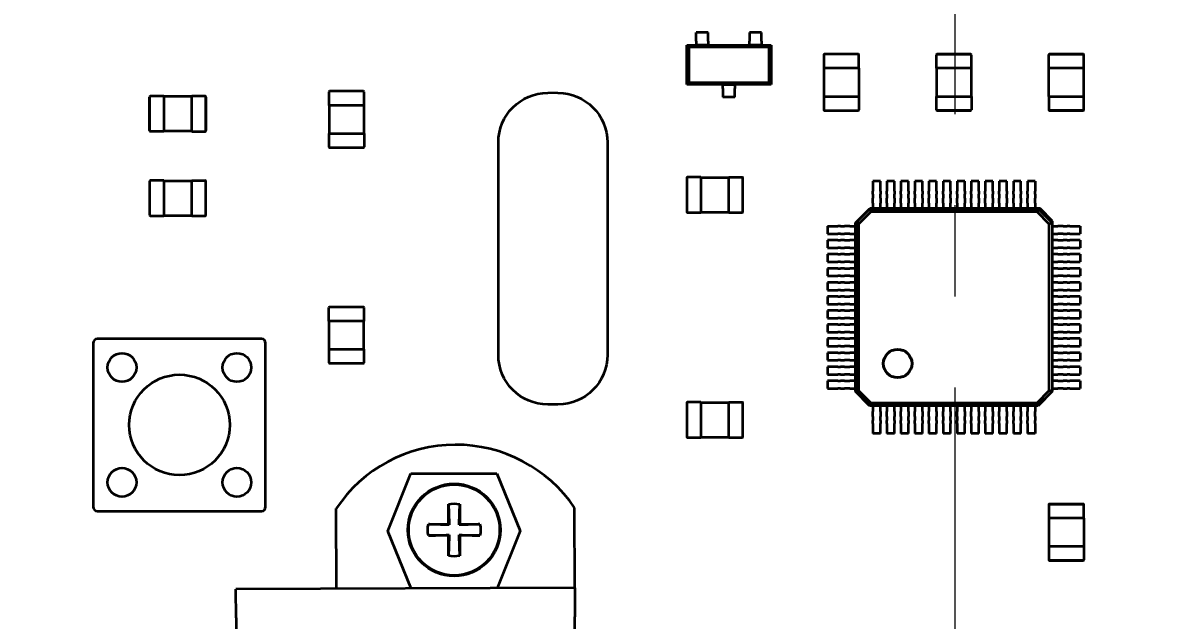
# Model space of a CAD drawing. Header units: millimetres. Extents: x -3633 to 871, y -630 to 261.
# Drawn here: x -885.94 to -846.34, y -451.04 to -430.23 of the extents above; entities that cross this region are included whole.
import ezdxf

# ---------------------------------------------------------------- set-up
doc = ezdxf.new("R2010")
doc.units = ezdxf.units.MM
doc.linetypes.add('CENTER2', pattern=[28.575, 19.05, -3.175, 3.175, -3.175])
for name, color, linetype, lineweight in [('Sheet', 7, 'Continuous', 30), ('Размерные линии', 7, 'Continuous', 15), ('Сплошная толстая основная', 7, 'Continuous', 70), ('Сплошная тонкая', 7, 'Continuous', 20), ('Штриховка', 7, 'Continuous', 9)]:
    doc.layers.add(name, color=color, linetype=linetype, lineweight=lineweight)
doc.styles.add('Main', font='isocpeur.ttf', dxfattribs={"height": 3})
doc.dimstyles.new('ISO-25', dxfattribs={"dimtxt": 3, "dimasz": 4, "dimexe": 1.25, "dimexo": 0.625, "dimtad": 1, "dimtoh": 1, "dimtxsty": 'Main', "dimcen": 2.5, "dimadec": 0, "dimazin": 0, "dimtfac": 1, "dimtmove": 0, "dimatfit": 3, "dimfxl": 1, "dimarcsym": 0})

# ---------------------------------------------------------------- blocks, each defined once
blk = doc.blocks.new('*D117')
at = {"layer": 'Defpoints', "color": 0, "transparency": 16777216}
for p in [(-796.987, -373.953), (-909.987, -457.098), (-796.987, -457.098)]:
    blk.add_point(p, dxfattribs=at)
at = {"layer": 'Размерные линии', "color": 0, "lineweight": -2, "transparency": 16777216}
for p, q in [((-909.987, -456.473), (-909.987, -372.703)), ((-796.987, -456.473), (-796.987, -372.703)), ((-905.987, -373.953), (-800.987, -373.953))]:
    blk.add_line(p, q, dxfattribs=at)
at = {"layer": 'Размерные линии', "color": 0, "transparency": 16777216}
for points in [[(-905.987, -373.286), (-905.987, -374.62), (-909.987, -373.953)], [(-800.987, -373.286), (-800.987, -374.62), (-796.987, -373.953)]]:
    blk.add_solid(points, dxfattribs=at)
at = {"layer": 'Размерные линии', "color": 0, "transparency": 16777216, "insert": (-853.015, -371.828), "char_height": 3, "attachment_point": 5, "style": 'Main'}
blk.add_mtext('%%C116{\\H0.7x;\\S*^ ;}', dxfattribs=at)
blk = doc.blocks.new('*D119')
at = {"layer": 'Defpoints', "color": 0, "transparency": 16777216}
for p in [(-798.487, -381.737), (-908.487, -457.098), (-798.487, -457.098)]:
    blk.add_point(p, dxfattribs=at)
at = {"layer": 'Размерные линии', "color": 0, "lineweight": -2, "transparency": 16777216}
for p, q in [((-908.487, -456.473), (-908.487, -380.487)), ((-798.487, -456.473), (-798.487, -380.487)), ((-904.487, -381.737), (-802.487, -381.737))]:
    blk.add_line(p, q, dxfattribs=at)
at = {"layer": 'Размерные линии', "color": 0, "transparency": 16777216}
for points in [[(-904.487, -381.07), (-904.487, -382.404), (-908.487, -381.737)], [(-802.487, -381.07), (-802.487, -382.404), (-798.487, -381.737)]]:
    blk.add_solid(points, dxfattribs=at)
at = {"layer": 'Размерные линии', "color": 0, "transparency": 16777216, "insert": (-852.743, -379.612), "char_height": 3, "attachment_point": 5, "style": 'Main'}
blk.add_mtext('%%C112{\\A1;\\H0.7x;\\S*^ ;}', dxfattribs=at)
blk = doc.blocks.new('*D120')
at = {"layer": 'Defpoints', "color": 0, "transparency": 16777216}
for p in [(-810.591, -388.478), (-896.867, -440.148), (-810.591, -440.148)]:
    blk.add_point(p, dxfattribs=at)
at = {"layer": 'Размерные линии', "color": 0, "lineweight": -2, "transparency": 16777216}
for p, q in [((-896.867, -439.523), (-896.867, -387.228)), ((-810.591, -439.523), (-810.591, -387.228)), ((-892.867, -388.478), (-814.591, -388.478))]:
    blk.add_line(p, q, dxfattribs=at)
at = {"layer": 'Размерные линии', "color": 0, "transparency": 16777216}
for points in [[(-892.867, -387.812), (-892.867, -389.145), (-896.867, -388.478)], [(-814.591, -387.812), (-814.591, -389.145), (-810.591, -388.478)]]:
    blk.add_solid(points, dxfattribs=at)
at = {"layer": 'Размерные линии', "color": 0, "transparency": 16777216, "insert": (-852.79, -386.353), "char_height": 3, "width": 4.40385, "attachment_point": 5, "style": 'Main'}
blk.add_mtext('86{\\A1;\\H0.7x;\\S*^ ;}', dxfattribs=at)

msp = doc.modelspace()

# ---------------------------------------------------------------- hatches: boundary and pattern name
at = {"layer": 'Штриховка'}
h = msp.add_hatch(dxfattribs=at)
h.set_pattern_fill('ANSI37', color=256, scale=0.5, angle=450)
h.set_pattern_definition([(135, (594.5746, -391.137), (-1.122532, -1.122532), []), (225, (594.5746, -391.137), (1.122532, -1.122532), [])])
h.paths.add_polyline_path([(-796.987, -457.098, 1), (-909.987, -457.098, 1)])
h.paths.add_polyline_path([(-908.487, -457.098, -1), (-798.487, -457.098, -1)], flags=16)

# ---------------------------------------------------------------- linework, layer by layer
at = {"layer": 'Sheet', "color": 0, "linetype": 'Continuous', "lineweight": 35}
for p, q in [((-862.08, -430.568), (-862.501, -430.568)), ((-862.501, -430.747), (-862.501, -430.568)), ((-862.501, -430.843), (-862.501, -430.747)), ((-862.08, -430.747), (-862.08, -430.568)), ((-862.08, -430.843), (-862.08, -430.747)), ((-860.22, -430.568), (-860.641, -430.568)), ((-860.641, -430.568), (-860.641, -430.747)), ((-860.641, -430.747), (-860.641, -430.843)), ((-860.22, -430.747), (-860.22, -430.568)), ((-860.22, -430.843), (-860.22, -430.747)), ((-862.829, -431.009), (-862.501, -431.009)), ((-862.76, -431.078), (-862.829, -431.009)), ((-862.829, -432.379), (-862.829, -431.009)), ((-859.961, -431.078), (-862.76, -431.078)), ((-862.76, -431.078), (-862.76, -432.31)), ((-862.501, -430.869), (-862.501, -430.843)), ((-862.501, -430.869), (-862.501, -431.025)), ((-862.08, -431.011), (-862.501, -431.011)), ((-862.08, -431.025), (-862.501, -431.025)), ((-862.08, -430.869), (-862.08, -430.843)), ((-862.08, -430.869), (-862.08, -431.025)), ((-862.08, -431.009), (-860.641, -431.009)), ((-860.641, -430.843), (-860.641, -430.869)), ((-860.641, -431.025), (-860.641, -430.869)), ((-860.22, -431.011), (-860.641, -431.011)), ((-860.22, -431.025), (-860.641, -431.025)), ((-860.22, -430.869), (-860.22, -430.843)), ((-860.22, -430.869), (-860.22, -431.025)), ((-860.22, -431.009), (-859.892, -431.009)), ((-859.961, -431.078), (-859.892, -431.009)), ((-859.961, -432.31), (-859.961, -431.078)), ((-859.892, -431.009), (-859.892, -432.379)), ((-858.056, -431.348), (-858.056, -431.818)), ((-856.852, -431.329), (-858.036, -431.329)), ((-856.832, -431.818), (-856.832, -431.348)), ((-854.14, -431.348), (-854.14, -431.818)), ((-852.936, -431.329), (-854.12, -431.329)), ((-854.111, -431.329), (-852.946, -431.329)), ((-852.916, -431.818), (-852.916, -431.348)), ((-850.224, -431.818), (-850.224, -431.348)), ((-849.02, -431.329), (-850.205, -431.329)), ((-850.195, -431.329), (-849.03, -431.329)), ((-849, -431.818), (-849, -431.348)), ((-858.056, -431.818), (-858.036, -431.818)), ((-858.051, -431.818), (-858.051, -432.797)), ((-856.852, -431.818), (-858.036, -431.818)), ((-856.852, -431.818), (-856.832, -431.818)), ((-856.837, -431.818), (-856.837, -432.797)), ((-854.14, -431.818), (-854.12, -431.818)), ((-854.135, -431.818), (-854.135, -432.797)), ((-852.936, -431.818), (-854.12, -431.818)), ((-852.936, -431.818), (-852.916, -431.818)), ((-852.921, -431.818), (-852.921, -432.797)), ((-850.224, -431.818), (-850.205, -431.818)), ((-850.219, -432.797), (-850.219, -431.818)), ((-849.02, -431.818), (-850.205, -431.818)), ((-849.02, -431.818), (-849, -431.818)), ((-849.005, -432.797), (-849.005, -431.818)), ((-862.76, -432.31), (-862.829, -432.379)), ((-861.571, -432.379), (-862.829, -432.379)), ((-862.76, -432.31), (-859.961, -432.31)), ((-861.571, -432.363), (-861.15, -432.363)), ((-861.571, -432.519), (-861.571, -432.363)), ((-861.571, -432.377), (-861.15, -432.377)), ((-861.15, -432.363), (-861.15, -432.519)), ((-859.892, -432.379), (-861.15, -432.379)), ((-859.953, -432.319), (-859.892, -432.379)), ((-881.036, -432.791), (-881.506, -432.791)), ((-881.036, -432.811), (-881.036, -432.791)), ((-880.057, -432.796), (-881.036, -432.796)), ((-880.057, -432.791), (-880.057, -432.811)), ((-879.587, -432.791), (-880.057, -432.791)), ((-875.284, -432.638), (-875.284, -433.108)), ((-874.08, -432.618), (-875.264, -432.618)), ((-874.06, -433.108), (-874.06, -432.638)), ((-861.571, -432.519), (-861.571, -432.545)), ((-861.571, -432.545), (-861.571, -432.642)), ((-861.571, -432.642), (-861.571, -432.82)), ((-861.15, -432.545), (-861.15, -432.519)), ((-861.15, -432.642), (-861.15, -432.545)), ((-861.15, -432.82), (-861.15, -432.642)), ((-881.525, -432.811), (-881.525, -433.995)), ((-881.525, -433.985), (-881.525, -432.82)), ((-881.036, -432.811), (-881.036, -433.995)), ((-880.057, -433.995), (-880.057, -432.811)), ((-879.567, -433.995), (-879.567, -432.811)), ((-879.567, -432.82), (-879.567, -433.985)), ((-875.284, -433.108), (-875.264, -433.108)), ((-875.279, -433.108), (-875.279, -434.087)), ((-874.08, -433.108), (-875.264, -433.108)), ((-874.08, -433.108), (-874.06, -433.108)), ((-874.065, -433.108), (-874.065, -434.087)), ((-861.15, -432.82), (-861.571, -432.82)), ((-858.036, -432.797), (-858.056, -432.797)), ((-858.056, -432.797), (-858.056, -433.267)), ((-858.036, -432.797), (-856.852, -432.797)), ((-856.832, -432.797), (-856.852, -432.797)), ((-856.832, -432.797), (-856.832, -433.267)), ((-854.12, -432.797), (-854.14, -432.797)), ((-854.14, -432.797), (-854.14, -433.267)), ((-854.12, -432.797), (-852.936, -432.797)), ((-852.916, -432.797), (-852.936, -432.797)), ((-852.916, -432.797), (-852.916, -433.267)), ((-850.205, -432.797), (-850.224, -432.797)), ((-850.224, -432.797), (-850.224, -433.267)), ((-850.205, -432.797), (-849.02, -432.797)), ((-849, -432.797), (-849.02, -432.797)), ((-849, -433.267), (-849, -432.797)), ((-858.036, -433.287), (-856.852, -433.287)), ((-854.12, -433.287), (-852.936, -433.287)), ((-852.946, -433.287), (-854.111, -433.287)), ((-850.205, -433.287), (-849.02, -433.287)), ((-849.03, -433.287), (-850.195, -433.287)), ((-881.036, -434.015), (-881.506, -434.015)), ((-881.036, -434.015), (-881.036, -433.995)), ((-880.057, -434.01), (-881.036, -434.01)), ((-880.057, -433.995), (-880.057, -434.015)), ((-880.057, -434.015), (-879.587, -434.015)), ((-875.264, -434.087), (-875.284, -434.087)), ((-875.284, -434.087), (-875.284, -434.557)), ((-875.264, -434.087), (-874.08, -434.087)), ((-874.06, -434.087), (-874.08, -434.087)), ((-874.06, -434.087), (-874.06, -434.557)), ((-875.264, -434.576), (-874.08, -434.576)), ((-881.525, -435.747), (-881.525, -436.932)), ((-881.035, -435.728), (-881.505, -435.728)), ((-881.035, -435.747), (-881.035, -435.728)), ((-881.035, -435.733), (-880.056, -435.733)), ((-881.035, -435.747), (-881.035, -436.932)), ((-880.056, -435.728), (-880.056, -435.747)), ((-880.056, -435.728), (-879.587, -435.728)), ((-880.056, -436.932), (-880.056, -435.747)), ((-879.567, -436.932), (-879.567, -435.747)), ((-862.829, -435.631), (-862.829, -436.816)), ((-862.339, -435.612), (-862.809, -435.612)), ((-862.339, -435.631), (-862.339, -435.612)), ((-862.339, -435.617), (-861.36, -435.617)), ((-862.339, -435.631), (-862.339, -436.816)), ((-861.36, -435.612), (-861.36, -435.631)), ((-861.36, -435.612), (-860.89, -435.612)), ((-861.36, -436.816), (-861.36, -435.631)), ((-860.871, -436.816), (-860.871, -435.631)), ((-856.088, -435.744), (-856.353, -435.744)), ((-856.353, -435.744), (-856.353, -436.1)), ((-856.088, -436.1), (-856.088, -435.744)), ((-855.599, -435.744), (-855.863, -435.744)), ((-855.863, -435.744), (-855.863, -436.1)), ((-855.599, -436.1), (-855.599, -435.744)), ((-855.109, -435.744), (-855.374, -435.744)), ((-855.374, -435.744), (-855.374, -436.1)), ((-855.109, -436.1), (-855.109, -435.744)), ((-854.62, -435.744), (-854.884, -435.744)), ((-854.884, -435.744), (-854.884, -436.1)), ((-854.62, -436.1), (-854.62, -435.744)), ((-854.13, -435.744), (-854.395, -435.744)), ((-854.395, -435.744), (-854.395, -436.1)), ((-854.13, -436.1), (-854.13, -435.744)), ((-853.641, -435.744), (-853.905, -435.744)), ((-853.905, -435.744), (-853.905, -436.1)), ((-853.641, -436.1), (-853.641, -435.744)), ((-853.151, -435.744), (-853.416, -435.744)), ((-853.416, -435.744), (-853.416, -436.1)), ((-853.151, -436.1), (-853.151, -435.744)), ((-852.662, -435.744), (-852.926, -435.744)), ((-852.926, -435.744), (-852.926, -436.1)), ((-852.662, -436.1), (-852.662, -435.744)), ((-852.172, -435.744), (-852.437, -435.744)), ((-852.437, -435.744), (-852.437, -436.1)), ((-852.172, -436.1), (-852.172, -435.744)), ((-851.683, -435.744), (-851.947, -435.744)), ((-851.947, -435.744), (-851.947, -436.1)), ((-851.683, -436.1), (-851.683, -435.744)), ((-851.193, -435.744), (-851.458, -435.744)), ((-851.458, -435.744), (-851.458, -436.1)), ((-851.193, -436.1), (-851.193, -435.744)), ((-850.704, -435.744), (-850.968, -435.744)), ((-850.968, -435.744), (-850.968, -436.1)), ((-850.704, -435.744), (-850.704, -436.1)), ((-856.353, -436.197), (-856.353, -436.1)), ((-856.353, -436.197), (-856.353, -436.337)), ((-856.353, -436.517), (-856.353, -436.337)), ((-856.088, -436.1), (-856.088, -436.197)), ((-856.088, -436.337), (-856.088, -436.197)), ((-856.088, -436.337), (-856.088, -436.517)), ((-855.863, -436.197), (-855.863, -436.1)), ((-855.863, -436.197), (-855.863, -436.337)), ((-855.863, -436.517), (-855.863, -436.337)), ((-855.599, -436.1), (-855.599, -436.197)), ((-855.599, -436.337), (-855.599, -436.197)), ((-855.599, -436.337), (-855.599, -436.517)), ((-855.374, -436.197), (-855.374, -436.1)), ((-855.374, -436.197), (-855.374, -436.337)), ((-855.374, -436.517), (-855.374, -436.337)), ((-855.109, -436.1), (-855.109, -436.197)), ((-855.109, -436.337), (-855.109, -436.197)), ((-855.109, -436.337), (-855.109, -436.517)), ((-854.884, -436.197), (-854.884, -436.1)), ((-854.884, -436.197), (-854.884, -436.337)), ((-854.884, -436.517), (-854.884, -436.337)), ((-854.62, -436.1), (-854.62, -436.197)), ((-854.62, -436.337), (-854.62, -436.197)), ((-854.62, -436.337), (-854.62, -436.517)), ((-854.395, -436.197), (-854.395, -436.1)), ((-854.395, -436.197), (-854.395, -436.337)), ((-854.395, -436.517), (-854.395, -436.337)), ((-854.13, -436.1), (-854.13, -436.197)), ((-854.13, -436.337), (-854.13, -436.197)), ((-854.13, -436.337), (-854.13, -436.517)), ((-853.905, -436.197), (-853.905, -436.1)), ((-853.905, -436.197), (-853.905, -436.337)), ((-853.905, -436.517), (-853.905, -436.337)), ((-853.641, -436.1), (-853.641, -436.197)), ((-853.641, -436.337), (-853.641, -436.197)), ((-853.641, -436.337), (-853.641, -436.517)), ((-853.416, -436.197), (-853.416, -436.1)), ((-853.416, -436.197), (-853.416, -436.337)), ((-853.416, -436.517), (-853.416, -436.337)), ((-853.151, -436.1), (-853.151, -436.197)), ((-853.151, -436.337), (-853.151, -436.197)), ((-853.151, -436.337), (-853.151, -436.517)), ((-852.926, -436.197), (-852.926, -436.1)), ((-852.926, -436.197), (-852.926, -436.337)), ((-852.926, -436.517), (-852.926, -436.337)), ((-852.662, -436.1), (-852.662, -436.197)), ((-852.662, -436.337), (-852.662, -436.197)), ((-852.662, -436.337), (-852.662, -436.517)), ((-852.437, -436.197), (-852.437, -436.1)), ((-852.437, -436.197), (-852.437, -436.337)), ((-852.437, -436.517), (-852.437, -436.337)), ((-852.172, -436.1), (-852.172, -436.197)), ((-852.172, -436.337), (-852.172, -436.197)), ((-852.172, -436.337), (-852.172, -436.517)), ((-851.947, -436.197), (-851.947, -436.1)), ((-851.947, -436.197), (-851.947, -436.337)), ((-851.947, -436.517), (-851.947, -436.337)), ((-851.683, -436.1), (-851.683, -436.197)), ((-851.683, -436.337), (-851.683, -436.197)), ((-851.683, -436.337), (-851.683, -436.517)), ((-851.458, -436.197), (-851.458, -436.1)), ((-851.458, -436.197), (-851.458, -436.337)), ((-851.458, -436.517), (-851.458, -436.337)), ((-851.193, -436.1), (-851.193, -436.197)), ((-851.193, -436.337), (-851.193, -436.197)), ((-851.193, -436.337), (-851.193, -436.517)), ((-850.968, -436.197), (-850.968, -436.1)), ((-850.968, -436.197), (-850.968, -436.337)), ((-850.968, -436.517), (-850.968, -436.337)), ((-850.704, -436.197), (-850.704, -436.1)), ((-850.704, -436.197), (-850.704, -436.337)), ((-850.704, -436.517), (-850.704, -436.337)), ((-856.955, -437.203), (-856.465, -436.713)), ((-856.465, -436.713), (-850.591, -436.713)), ((-856.465, -436.713), (-856.422, -436.817)), ((-856.353, -436.517), (-856.353, -436.713)), ((-856.088, -436.713), (-856.088, -436.517)), ((-855.863, -436.517), (-855.863, -436.713)), ((-855.599, -436.713), (-855.599, -436.517)), ((-855.374, -436.517), (-855.374, -436.713)), ((-855.109, -436.713), (-855.109, -436.517)), ((-854.884, -436.517), (-854.884, -436.713)), ((-854.62, -436.713), (-854.62, -436.517)), ((-854.395, -436.517), (-854.395, -436.713)), ((-854.13, -436.713), (-854.13, -436.517)), ((-853.905, -436.517), (-853.905, -436.713)), ((-853.641, -436.713), (-853.641, -436.517)), ((-853.416, -436.517), (-853.416, -436.713)), ((-853.151, -436.713), (-853.151, -436.517)), ((-852.926, -436.517), (-852.926, -436.713)), ((-852.662, -436.713), (-852.662, -436.517)), ((-852.437, -436.517), (-852.437, -436.713)), ((-852.172, -436.713), (-852.172, -436.517)), ((-851.947, -436.517), (-851.947, -436.713)), ((-851.683, -436.713), (-851.683, -436.517)), ((-851.458, -436.517), (-851.458, -436.713)), ((-851.193, -436.713), (-851.193, -436.517)), ((-850.968, -436.517), (-850.968, -436.713)), ((-850.704, -436.517), (-850.704, -436.713)), ((-850.591, -436.713), (-850.634, -436.817)), ((-850.591, -436.713), (-850.102, -437.203)), ((-881.505, -436.952), (-881.035, -436.952)), ((-881.035, -436.952), (-881.035, -436.932)), ((-881.035, -436.947), (-880.056, -436.947)), ((-880.056, -436.932), (-880.056, -436.952)), ((-880.056, -436.952), (-879.587, -436.952)), ((-862.809, -436.836), (-862.339, -436.836)), ((-862.339, -436.836), (-862.339, -436.816)), ((-862.339, -436.831), (-861.36, -436.831)), ((-861.36, -436.816), (-861.36, -436.836)), ((-861.36, -436.836), (-860.89, -436.836)), ((-856.422, -436.817), (-856.851, -437.246)), ((-850.634, -436.817), (-856.422, -436.817)), ((-850.206, -437.246), (-850.634, -436.817)), ((-857.924, -437.315), (-857.924, -437.58)), ((-857.924, -437.315), (-857.568, -437.315)), ((-857.471, -437.315), (-857.568, -437.315)), ((-857.471, -437.315), (-857.331, -437.315)), ((-857.151, -437.315), (-857.331, -437.315)), ((-857.151, -437.315), (-856.955, -437.315)), ((-856.955, -443.077), (-856.955, -437.203)), ((-856.851, -437.246), (-856.955, -437.203)), ((-856.851, -437.246), (-856.851, -443.034)), ((-850.102, -437.203), (-850.206, -437.246)), ((-850.206, -443.034), (-850.206, -437.246)), ((-850.102, -437.203), (-850.102, -443.077)), ((-850.102, -437.315), (-849.905, -437.315)), ((-849.726, -437.315), (-849.905, -437.315)), ((-849.726, -437.315), (-849.585, -437.315)), ((-849.488, -437.315), (-849.585, -437.315)), ((-849.488, -437.315), (-849.132, -437.315)), ((-849.132, -437.315), (-849.132, -437.58)), ((-857.924, -437.58), (-857.568, -437.58)), ((-857.924, -437.805), (-857.924, -438.069)), ((-857.568, -437.805), (-857.924, -437.805)), ((-857.471, -437.58), (-857.568, -437.58)), ((-857.568, -437.805), (-857.471, -437.805)), ((-857.471, -437.58), (-857.331, -437.58)), ((-857.331, -437.805), (-857.471, -437.805)), ((-857.151, -437.58), (-857.331, -437.58)), ((-857.331, -437.805), (-857.151, -437.805)), ((-857.151, -437.58), (-856.955, -437.58)), ((-856.955, -437.805), (-857.151, -437.805)), ((-850.102, -437.58), (-849.905, -437.58)), ((-849.905, -437.805), (-850.102, -437.805)), ((-849.726, -437.58), (-849.905, -437.58)), ((-849.905, -437.805), (-849.726, -437.805)), ((-849.726, -437.58), (-849.585, -437.58)), ((-849.585, -437.805), (-849.726, -437.805)), ((-849.488, -437.58), (-849.585, -437.58)), ((-849.585, -437.805), (-849.488, -437.805)), ((-849.488, -437.58), (-849.132, -437.58)), ((-849.132, -437.805), (-849.488, -437.805)), ((-849.132, -437.805), (-849.132, -438.069)), ((-857.924, -438.069), (-857.568, -438.069)), ((-857.924, -438.294), (-857.924, -438.559)), ((-857.568, -438.294), (-857.924, -438.294)), ((-857.471, -438.069), (-857.568, -438.069)), ((-857.568, -438.294), (-857.471, -438.294)), ((-857.471, -438.069), (-857.331, -438.069)), ((-857.331, -438.294), (-857.471, -438.294)), ((-857.151, -438.069), (-857.331, -438.069)), ((-857.331, -438.294), (-857.151, -438.294)), ((-857.151, -438.069), (-856.955, -438.069)), ((-856.955, -438.294), (-857.151, -438.294)), ((-850.102, -438.069), (-849.905, -438.069)), ((-849.905, -438.294), (-850.102, -438.294)), ((-849.726, -438.069), (-849.905, -438.069)), ((-849.905, -438.294), (-849.726, -438.294)), ((-849.726, -438.069), (-849.585, -438.069)), ((-849.585, -438.294), (-849.726, -438.294)), ((-849.488, -438.069), (-849.585, -438.069)), ((-849.585, -438.294), (-849.488, -438.294)), ((-849.488, -438.069), (-849.132, -438.069)), ((-849.132, -438.294), (-849.488, -438.294)), ((-849.132, -438.294), (-849.132, -438.559)), ((-857.924, -438.559), (-857.568, -438.559)), ((-857.471, -438.559), (-857.568, -438.559)), ((-857.471, -438.559), (-857.331, -438.559)), ((-857.151, -438.559), (-857.331, -438.559)), ((-857.151, -438.559), (-856.955, -438.559)), ((-850.102, -438.559), (-849.905, -438.559)), ((-849.726, -438.559), (-849.905, -438.559)), ((-849.726, -438.559), (-849.585, -438.559)), ((-849.488, -438.559), (-849.585, -438.559)), ((-849.488, -438.559), (-849.132, -438.559)), ((-857.924, -438.784), (-857.924, -439.048)), ((-857.568, -438.784), (-857.924, -438.784)), ((-857.924, -439.048), (-857.568, -439.048)), ((-857.568, -438.784), (-857.471, -438.784)), ((-857.471, -439.048), (-857.568, -439.048)), ((-857.331, -438.784), (-857.471, -438.784)), ((-857.471, -439.048), (-857.331, -439.048)), ((-857.331, -438.784), (-857.151, -438.784)), ((-857.151, -439.048), (-857.331, -439.048)), ((-856.955, -438.784), (-857.151, -438.784)), ((-857.151, -439.048), (-856.955, -439.048)), ((-849.905, -438.784), (-850.102, -438.784)), ((-850.102, -439.048), (-849.905, -439.048)), ((-849.905, -438.784), (-849.726, -438.784)), ((-849.726, -439.048), (-849.905, -439.048)), ((-849.585, -438.784), (-849.726, -438.784)), ((-849.726, -439.048), (-849.585, -439.048)), ((-849.585, -438.784), (-849.488, -438.784)), ((-849.488, -439.048), (-849.585, -439.048)), ((-849.132, -438.784), (-849.488, -438.784)), ((-849.488, -439.048), (-849.132, -439.048)), ((-849.132, -438.784), (-849.132, -439.048)), ((-857.924, -439.273), (-857.924, -439.538)), ((-857.568, -439.273), (-857.924, -439.273)), ((-857.568, -439.273), (-857.471, -439.273)), ((-857.331, -439.273), (-857.471, -439.273)), ((-857.331, -439.273), (-857.151, -439.273)), ((-856.955, -439.273), (-857.151, -439.273)), ((-849.905, -439.273), (-850.102, -439.273)), ((-849.905, -439.273), (-849.726, -439.273)), ((-849.585, -439.273), (-849.726, -439.273)), ((-849.585, -439.273), (-849.488, -439.273)), ((-849.132, -439.273), (-849.488, -439.273)), ((-849.132, -439.273), (-849.132, -439.538)), ((-857.924, -439.538), (-857.568, -439.538)), ((-857.924, -439.763), (-857.924, -440.027)), ((-857.568, -439.763), (-857.924, -439.763)), ((-857.471, -439.538), (-857.568, -439.538)), ((-857.568, -439.763), (-857.471, -439.763)), ((-857.471, -439.538), (-857.331, -439.538)), ((-857.331, -439.763), (-857.471, -439.763)), ((-857.151, -439.538), (-857.331, -439.538)), ((-857.331, -439.763), (-857.151, -439.763)), ((-857.151, -439.538), (-856.955, -439.538)), ((-856.955, -439.763), (-857.151, -439.763)), ((-850.102, -439.538), (-849.905, -439.538)), ((-849.905, -439.763), (-850.102, -439.763)), ((-849.726, -439.538), (-849.905, -439.538)), ((-849.905, -439.763), (-849.726, -439.763)), ((-849.726, -439.538), (-849.585, -439.538)), ((-849.585, -439.763), (-849.726, -439.763)), ((-849.488, -439.538), (-849.585, -439.538)), ((-849.585, -439.763), (-849.488, -439.763)), ((-849.488, -439.538), (-849.132, -439.538)), ((-849.132, -439.763), (-849.488, -439.763)), ((-849.132, -439.763), (-849.132, -440.027)), ((-875.284, -440.62), (-875.284, -440.15)), ((-874.08, -440.13), (-875.264, -440.13)), ((-874.06, -440.62), (-874.06, -440.15)), ((-857.924, -440.027), (-857.568, -440.027)), ((-857.924, -440.252), (-857.924, -440.517)), ((-857.568, -440.252), (-857.924, -440.252)), ((-857.471, -440.027), (-857.568, -440.027)), ((-857.568, -440.252), (-857.471, -440.252)), ((-857.471, -440.027), (-857.331, -440.027)), ((-857.331, -440.252), (-857.471, -440.252)), ((-857.151, -440.027), (-857.331, -440.027)), ((-857.331, -440.252), (-857.151, -440.252)), ((-857.151, -440.027), (-856.955, -440.027)), ((-856.955, -440.252), (-857.151, -440.252)), ((-850.102, -440.027), (-849.905, -440.027)), ((-849.905, -440.252), (-850.102, -440.252)), ((-849.726, -440.027), (-849.905, -440.027)), ((-849.905, -440.252), (-849.726, -440.252)), ((-849.726, -440.027), (-849.585, -440.027)), ((-849.585, -440.252), (-849.726, -440.252)), ((-849.488, -440.027), (-849.585, -440.027)), ((-849.585, -440.252), (-849.488, -440.252)), ((-849.488, -440.027), (-849.132, -440.027)), ((-849.132, -440.252), (-849.488, -440.252)), ((-849.132, -440.252), (-849.132, -440.517)), ((-875.284, -440.62), (-875.264, -440.62)), ((-875.279, -441.599), (-875.279, -440.62)), ((-874.08, -440.62), (-875.264, -440.62)), ((-874.08, -440.62), (-874.06, -440.62)), ((-874.065, -441.599), (-874.065, -440.62)), ((-857.924, -440.517), (-857.568, -440.517)), ((-857.471, -440.517), (-857.568, -440.517)), ((-857.471, -440.517), (-857.331, -440.517)), ((-857.151, -440.517), (-857.331, -440.517)), ((-857.151, -440.517), (-856.955, -440.517)), ((-850.102, -440.517), (-849.905, -440.517)), ((-849.726, -440.517), (-849.905, -440.517)), ((-849.726, -440.517), (-849.585, -440.517)), ((-849.488, -440.517), (-849.585, -440.517)), ((-849.488, -440.517), (-849.132, -440.517)), ((-857.924, -440.742), (-857.924, -441.006)), ((-857.568, -440.742), (-857.924, -440.742)), ((-857.924, -441.006), (-857.568, -441.006)), ((-857.568, -440.742), (-857.471, -440.742)), ((-857.471, -441.006), (-857.568, -441.006)), ((-857.331, -440.742), (-857.471, -440.742)), ((-857.471, -441.006), (-857.331, -441.006)), ((-857.331, -440.742), (-857.151, -440.742)), ((-857.151, -441.006), (-857.331, -441.006)), ((-856.955, -440.742), (-857.151, -440.742)), ((-857.151, -441.006), (-856.955, -441.006)), ((-849.905, -440.742), (-850.102, -440.742)), ((-850.102, -441.006), (-849.905, -441.006)), ((-849.905, -440.742), (-849.726, -440.742)), ((-849.726, -441.006), (-849.905, -441.006)), ((-849.585, -440.742), (-849.726, -440.742)), ((-849.726, -441.006), (-849.585, -441.006)), ((-849.585, -440.742), (-849.488, -440.742)), ((-849.488, -441.006), (-849.585, -441.006)), ((-849.132, -440.742), (-849.488, -440.742)), ((-849.488, -441.006), (-849.132, -441.006)), ((-849.132, -440.742), (-849.132, -441.006)), ((-857.924, -441.231), (-857.924, -441.496)), ((-857.568, -441.231), (-857.924, -441.231)), ((-857.924, -441.496), (-857.568, -441.496)), ((-857.568, -441.231), (-857.471, -441.231)), ((-857.471, -441.496), (-857.568, -441.496)), ((-857.331, -441.231), (-857.471, -441.231)), ((-857.471, -441.496), (-857.331, -441.496)), ((-857.331, -441.231), (-857.151, -441.231)), ((-857.151, -441.496), (-857.331, -441.496)), ((-856.955, -441.231), (-857.151, -441.231)), ((-857.151, -441.496), (-856.955, -441.496)), ((-849.905, -441.231), (-850.102, -441.231)), ((-850.102, -441.496), (-849.905, -441.496)), ((-849.905, -441.231), (-849.726, -441.231)), ((-849.726, -441.496), (-849.905, -441.496)), ((-849.585, -441.231), (-849.726, -441.231)), ((-849.726, -441.496), (-849.585, -441.496)), ((-849.585, -441.231), (-849.488, -441.231)), ((-849.488, -441.496), (-849.585, -441.496)), ((-849.132, -441.231), (-849.488, -441.231)), ((-849.488, -441.496), (-849.132, -441.496)), ((-849.132, -441.231), (-849.132, -441.496)), ((-875.264, -441.599), (-875.284, -441.599)), ((-875.284, -441.599), (-875.284, -442.069)), ((-875.264, -441.599), (-874.08, -441.599)), ((-874.06, -441.599), (-874.08, -441.599)), ((-874.06, -442.069), (-874.06, -441.599)), ((-857.924, -441.721), (-857.924, -441.985)), ((-857.568, -441.721), (-857.924, -441.721)), ((-857.568, -441.721), (-857.471, -441.721)), ((-857.331, -441.721), (-857.471, -441.721)), ((-857.331, -441.721), (-857.151, -441.721)), ((-856.955, -441.721), (-857.151, -441.721)), ((-849.905, -441.721), (-850.102, -441.721)), ((-849.905, -441.721), (-849.726, -441.721)), ((-849.585, -441.721), (-849.726, -441.721)), ((-849.585, -441.721), (-849.488, -441.721)), ((-849.132, -441.721), (-849.488, -441.721)), ((-849.132, -441.721), (-849.132, -441.985)), ((-875.264, -442.088), (-874.08, -442.088)), ((-857.924, -441.985), (-857.568, -441.985)), ((-857.924, -442.21), (-857.924, -442.475)), ((-857.568, -442.21), (-857.924, -442.21)), ((-857.471, -441.985), (-857.568, -441.985)), ((-857.568, -442.21), (-857.471, -442.21)), ((-857.471, -441.985), (-857.331, -441.985)), ((-857.331, -442.21), (-857.471, -442.21)), ((-857.151, -441.985), (-857.331, -441.985)), ((-857.331, -442.21), (-857.151, -442.21)), ((-857.151, -441.985), (-856.955, -441.985)), ((-856.955, -442.21), (-857.151, -442.21)), ((-850.102, -441.985), (-849.905, -441.985)), ((-849.905, -442.21), (-850.102, -442.21)), ((-849.726, -441.985), (-849.905, -441.985)), ((-849.905, -442.21), (-849.726, -442.21)), ((-849.726, -441.985), (-849.585, -441.985)), ((-849.585, -442.21), (-849.726, -442.21)), ((-849.488, -441.985), (-849.585, -441.985)), ((-849.585, -442.21), (-849.488, -442.21)), ((-849.488, -441.985), (-849.132, -441.985)), ((-849.132, -442.21), (-849.488, -442.21)), ((-849.132, -442.21), (-849.132, -442.475)), ((-857.924, -442.475), (-857.568, -442.475)), ((-857.471, -442.475), (-857.568, -442.475)), ((-857.471, -442.475), (-857.331, -442.475)), ((-857.151, -442.475), (-857.331, -442.475)), ((-857.151, -442.475), (-856.955, -442.475)), ((-850.102, -442.475), (-849.905, -442.475)), ((-849.726, -442.475), (-849.905, -442.475)), ((-849.726, -442.475), (-849.585, -442.475)), ((-849.488, -442.475), (-849.585, -442.475)), ((-849.488, -442.475), (-849.132, -442.475)), ((-857.924, -442.7), (-857.924, -442.964)), ((-857.568, -442.7), (-857.924, -442.7)), ((-857.924, -442.964), (-857.568, -442.964)), ((-857.568, -442.7), (-857.471, -442.7)), ((-857.471, -442.964), (-857.568, -442.964)), ((-857.331, -442.7), (-857.471, -442.7)), ((-857.471, -442.964), (-857.331, -442.964)), ((-857.331, -442.7), (-857.151, -442.7)), ((-857.151, -442.964), (-857.331, -442.964)), ((-856.955, -442.7), (-857.151, -442.7)), ((-857.151, -442.964), (-856.955, -442.964)), ((-856.851, -443.034), (-856.955, -443.077)), ((-856.465, -443.566), (-856.955, -443.077)), ((-856.851, -443.034), (-856.422, -443.462)), ((-850.634, -443.462), (-850.206, -443.034)), ((-850.102, -443.077), (-850.591, -443.566)), ((-850.102, -443.077), (-850.206, -443.034)), ((-849.905, -442.7), (-850.102, -442.7)), ((-850.102, -442.964), (-849.905, -442.964)), ((-849.905, -442.7), (-849.726, -442.7)), ((-849.726, -442.964), (-849.905, -442.964)), ((-849.585, -442.7), (-849.726, -442.7)), ((-849.726, -442.964), (-849.585, -442.964)), ((-849.585, -442.7), (-849.488, -442.7)), ((-849.488, -442.964), (-849.585, -442.964)), ((-849.132, -442.7), (-849.488, -442.7)), ((-849.488, -442.964), (-849.132, -442.964)), ((-849.132, -442.7), (-849.132, -442.964)), ((-862.829, -443.463), (-862.829, -444.648)), ((-862.339, -443.444), (-862.809, -443.444)), ((-862.339, -443.463), (-862.339, -443.444)), ((-862.339, -443.449), (-861.36, -443.449)), ((-862.339, -443.463), (-862.339, -444.648)), ((-861.36, -443.444), (-861.36, -443.463)), ((-861.36, -443.444), (-860.89, -443.444)), ((-861.36, -444.648), (-861.36, -443.463)), ((-860.871, -444.648), (-860.871, -443.463)), ((-856.422, -443.462), (-856.465, -443.566)), ((-856.422, -443.462), (-850.634, -443.462)), ((-850.634, -443.462), (-850.591, -443.566)), ((-850.591, -443.566), (-856.465, -443.566)), ((-856.353, -443.566), (-856.353, -443.763)), ((-856.353, -443.942), (-856.353, -443.763)), ((-856.088, -443.763), (-856.088, -443.566)), ((-856.088, -443.763), (-856.088, -443.942)), ((-855.863, -443.566), (-855.863, -443.763)), ((-855.863, -443.942), (-855.863, -443.763)), ((-855.599, -443.763), (-855.599, -443.566)), ((-855.599, -443.763), (-855.599, -443.942)), ((-855.374, -443.566), (-855.374, -443.763)), ((-855.374, -443.942), (-855.374, -443.763)), ((-855.109, -443.763), (-855.109, -443.566)), ((-855.109, -443.763), (-855.109, -443.942)), ((-854.884, -443.566), (-854.884, -443.763)), ((-854.884, -443.942), (-854.884, -443.763)), ((-854.62, -443.763), (-854.62, -443.566)), ((-854.62, -443.763), (-854.62, -443.942)), ((-854.395, -443.566), (-854.395, -443.763)), ((-854.395, -443.942), (-854.395, -443.763)), ((-854.13, -443.763), (-854.13, -443.566)), ((-854.13, -443.763), (-854.13, -443.942)), ((-853.905, -443.566), (-853.905, -443.763)), ((-853.905, -443.942), (-853.905, -443.763)), ((-853.641, -443.763), (-853.641, -443.566)), ((-853.641, -443.763), (-853.641, -443.942)), ((-853.416, -443.566), (-853.416, -443.763)), ((-853.416, -443.942), (-853.416, -443.763)), ((-853.151, -443.763), (-853.151, -443.566)), ((-853.151, -443.763), (-853.151, -443.942)), ((-852.926, -443.566), (-852.926, -443.763)), ((-852.926, -443.942), (-852.926, -443.763)), ((-852.662, -443.763), (-852.662, -443.566)), ((-852.662, -443.763), (-852.662, -443.942)), ((-852.437, -443.566), (-852.437, -443.763)), ((-852.437, -443.942), (-852.437, -443.763)), ((-852.172, -443.763), (-852.172, -443.566)), ((-852.172, -443.763), (-852.172, -443.942)), ((-851.947, -443.566), (-851.947, -443.763)), ((-851.947, -443.942), (-851.947, -443.763)), ((-851.683, -443.763), (-851.683, -443.566)), ((-851.683, -443.763), (-851.683, -443.942)), ((-851.458, -443.566), (-851.458, -443.763)), ((-851.458, -443.942), (-851.458, -443.763)), ((-851.193, -443.763), (-851.193, -443.566)), ((-851.193, -443.763), (-851.193, -443.942)), ((-850.968, -443.566), (-850.968, -443.763)), ((-850.968, -443.942), (-850.968, -443.763)), ((-850.704, -443.566), (-850.704, -443.763)), ((-850.704, -443.942), (-850.704, -443.763)), ((-856.353, -443.942), (-856.353, -444.083)), ((-856.353, -444.18), (-856.353, -444.083)), ((-856.353, -444.18), (-856.353, -444.536)), ((-856.088, -444.083), (-856.088, -443.942)), ((-856.088, -444.083), (-856.088, -444.18)), ((-856.088, -444.536), (-856.088, -444.18)), ((-855.863, -443.942), (-855.863, -444.083)), ((-855.863, -444.18), (-855.863, -444.083)), ((-855.863, -444.18), (-855.863, -444.536)), ((-855.599, -444.083), (-855.599, -443.942)), ((-855.599, -444.083), (-855.599, -444.18)), ((-855.599, -444.536), (-855.599, -444.18)), ((-855.374, -443.942), (-855.374, -444.083)), ((-855.374, -444.18), (-855.374, -444.083)), ((-855.374, -444.18), (-855.374, -444.536)), ((-855.109, -444.083), (-855.109, -443.942)), ((-855.109, -444.083), (-855.109, -444.18)), ((-855.109, -444.536), (-855.109, -444.18)), ((-854.884, -443.942), (-854.884, -444.083)), ((-854.884, -444.18), (-854.884, -444.083)), ((-854.884, -444.18), (-854.884, -444.536)), ((-854.62, -444.083), (-854.62, -443.942)), ((-854.62, -444.083), (-854.62, -444.18)), ((-854.62, -444.536), (-854.62, -444.18)), ((-854.395, -443.942), (-854.395, -444.083)), ((-854.395, -444.18), (-854.395, -444.083)), ((-854.395, -444.18), (-854.395, -444.536)), ((-854.13, -444.083), (-854.13, -443.942)), ((-854.13, -444.083), (-854.13, -444.18)), ((-854.13, -444.536), (-854.13, -444.18)), ((-853.905, -443.942), (-853.905, -444.083)), ((-853.905, -444.18), (-853.905, -444.083)), ((-853.905, -444.18), (-853.905, -444.536)), ((-853.641, -444.083), (-853.641, -443.942)), ((-853.641, -444.083), (-853.641, -444.18)), ((-853.641, -444.536), (-853.641, -444.18)), ((-853.416, -443.942), (-853.416, -444.083)), ((-853.416, -444.18), (-853.416, -444.083)), ((-853.416, -444.18), (-853.416, -444.536)), ((-853.151, -444.083), (-853.151, -443.942)), ((-853.151, -444.083), (-853.151, -444.18)), ((-853.151, -444.536), (-853.151, -444.18)), ((-852.926, -443.942), (-852.926, -444.083)), ((-852.926, -444.18), (-852.926, -444.083)), ((-852.926, -444.18), (-852.926, -444.536)), ((-852.662, -444.083), (-852.662, -443.942)), ((-852.662, -444.083), (-852.662, -444.18)), ((-852.662, -444.536), (-852.662, -444.18)), ((-852.437, -443.942), (-852.437, -444.083)), ((-852.437, -444.18), (-852.437, -444.083)), ((-852.437, -444.18), (-852.437, -444.536)), ((-852.172, -444.083), (-852.172, -443.942)), ((-852.172, -444.083), (-852.172, -444.18)), ((-852.172, -444.536), (-852.172, -444.18)), ((-851.947, -443.942), (-851.947, -444.083)), ((-851.947, -444.18), (-851.947, -444.083)), ((-851.947, -444.18), (-851.947, -444.536)), ((-851.683, -444.083), (-851.683, -443.942)), ((-851.683, -444.083), (-851.683, -444.18)), ((-851.683, -444.536), (-851.683, -444.18)), ((-851.458, -443.942), (-851.458, -444.083)), ((-851.458, -444.18), (-851.458, -444.083)), ((-851.458, -444.18), (-851.458, -444.536)), ((-851.193, -444.083), (-851.193, -443.942)), ((-851.193, -444.083), (-851.193, -444.18)), ((-851.193, -444.536), (-851.193, -444.18)), ((-850.968, -443.942), (-850.968, -444.083)), ((-850.968, -444.18), (-850.968, -444.083)), ((-850.968, -444.18), (-850.968, -444.536)), ((-850.704, -443.942), (-850.704, -444.083)), ((-850.704, -444.18), (-850.704, -444.083)), ((-850.704, -444.18), (-850.704, -444.536)), ((-862.809, -444.668), (-862.339, -444.668)), ((-862.339, -444.668), (-862.339, -444.648)), ((-862.339, -444.663), (-861.36, -444.663)), ((-861.36, -444.648), (-861.36, -444.668)), ((-861.36, -444.668), (-860.89, -444.668)), ((-856.088, -444.536), (-856.353, -444.536)), ((-855.599, -444.536), (-855.863, -444.536)), ((-855.109, -444.536), (-855.374, -444.536)), ((-854.62, -444.536), (-854.884, -444.536)), ((-854.13, -444.536), (-854.395, -444.536)), ((-853.641, -444.536), (-853.905, -444.536)), ((-853.151, -444.536), (-853.416, -444.536)), ((-852.662, -444.536), (-852.926, -444.536)), ((-852.172, -444.536), (-852.437, -444.536)), ((-851.683, -444.536), (-851.947, -444.536)), ((-851.193, -444.536), (-851.458, -444.536)), ((-850.704, -444.536), (-850.968, -444.536)), ((-850.224, -447.012), (-850.224, -447.482)), ((-849.02, -446.993), (-850.204, -446.993)), ((-850.195, -446.993), (-849.03, -446.993)), ((-849, -447.482), (-849, -447.012)), ((-850.224, -447.482), (-850.204, -447.482)), ((-850.219, -447.482), (-850.219, -448.461)), ((-849.02, -447.482), (-850.204, -447.482)), ((-849.02, -447.482), (-849, -447.482)), ((-849.005, -447.482), (-849.005, -448.461)), ((-850.204, -448.461), (-850.224, -448.461)), ((-850.224, -448.461), (-850.224, -448.931)), ((-850.204, -448.461), (-849.02, -448.461)), ((-849, -448.461), (-849.02, -448.461)), ((-849, -448.461), (-849, -448.931)), ((-850.204, -448.951), (-849.02, -448.951)), ((-849.03, -448.951), (-850.195, -448.951))]:
    msp.add_line(p, q, dxfattribs=at)
at = {"layer": 'Sheet'}
msp.add_line((-867.661, -432.673), (-867.311, -432.673), dxfattribs=at)
at = {"layer": 'Sheet', "lineweight": 35, "ltscale": 1.31579}
for p, q in [((-869.386, -441.798), (-869.386, -434.398)), ((-865.586, -434.398), (-865.586, -441.798)), ((-856.442, -436.704), (-856.88, -437.142)), ((-850.53, -436.704), (-856.442, -436.704)), ((-856.442, -436.704), (-856.442, -436.704)), ((-850.092, -437.142), (-850.53, -436.704)), ((-850.53, -436.704), (-850.53, -436.704)), ((-856.88, -437.142), (-856.88, -443.054)), ((-856.88, -437.142), (-856.88, -437.142)), ((-850.092, -443.054), (-850.092, -437.142)), ((-850.092, -437.142), (-850.092, -437.142)), ((-883.486, -441.385), (-883.486, -447.085)), ((-877.636, -441.235), (-883.336, -441.235)), ((-877.486, -447.085), (-877.486, -441.385)), ((-856.88, -443.054), (-856.442, -443.492)), ((-856.88, -443.054), (-856.88, -443.054)), ((-850.53, -443.492), (-850.092, -443.054)), ((-850.092, -443.054), (-850.092, -443.054)), ((-867.311, -443.523), (-867.661, -443.523)), ((-856.442, -443.492), (-850.53, -443.492)), ((-856.442, -443.492), (-856.442, -443.492)), ((-850.53, -443.492), (-850.53, -443.492)), ((-873.228, -447.933), (-872.435, -445.93)), ((-872.435, -445.93), (-869.435, -445.921)), ((-869.435, -445.921), (-868.628, -447.918)), ((-871.12, -447.695), (-871.12, -446.993)), ((-870.727, -446.993), (-870.727, -447.695)), ((-883.336, -447.235), (-877.636, -447.235)), ((-875.022, -449.939), (-875.031, -447.15)), ((-866.722, -449.912), (-866.731, -447.123)), ((-871.822, -447.695), (-871.12, -447.695)), ((-871.12, -447.695), (-871.097, -447.718)), ((-870.75, -447.718), (-870.727, -447.695)), ((-870.727, -447.695), (-870.025, -447.695)), ((-872.422, -449.93), (-873.228, -447.933)), ((-871.12, -448.088), (-871.822, -448.088)), ((-871.097, -448.065), (-871.12, -448.088)), ((-871.12, -448.79), (-871.12, -448.088)), ((-870.727, -448.088), (-870.75, -448.065)), ((-870.727, -448.088), (-870.727, -448.79)), ((-870.025, -448.088), (-870.727, -448.088)), ((-868.628, -447.918), (-869.422, -449.921)), ((-866.722, -449.912), (-878.522, -449.951)), ((-878.518, -450.95), (-878.522, -449.951)), ((-866.722, -449.912), (-866.718, -450.912)), ((-878.518, -450.95), (-878.477, -463.55)), ((-866.677, -463.512), (-866.718, -450.912))]:
    msp.add_line(p, q, dxfattribs=at)
for centre, radius in [((-882.486, -442.235), 0.5), ((-878.486, -442.235), 0.5), ((-855.486, -442.098), 0.5), ((-880.486, -444.235), 1.75), ((-882.486, -446.235), 0.5), ((-878.486, -446.235), 0.5), ((-870.924, -447.892), 1.61), ((-870.924, -447.892), 1.582)]:
    msp.add_circle(centre, radius, dxfattribs=at)
at = {"layer": 'Sheet', "color": 0, "linetype": 'Continuous', "lineweight": 35}
msp.add_circle((-855.486, -442.098), 0.489, dxfattribs=at)
at = {"layer": 'Sheet', "color": 0, "linetype": 'Continuous', "lineweight": 40}
msp.add_arc((-853.47, -457.057), 53.845, 316.7173, 307.694, dxfattribs=at)
at = {"layer": 'Sheet', "color": 0, "linetype": 'Continuous', "lineweight": 35}
for centre, radius, start, end in [((-858.036, -431.348), 0.0196, 90, 180), ((-856.852, -431.348), 0.0196, 0, 90), ((-854.12, -431.348), 0.0196, 90, 180), ((-854.111, -431.334), 0.0049, 90, 106.1924), ((-852.946, -431.334), 0.00489, 73.8061, 90), ((-852.936, -431.348), 0.0196, 0, 90), ((-850.205, -431.348), 0.0196, 90, 180), ((-849.02, -431.348), 0.0196, 0, 90), ((-881.506, -432.811), 0.0196, 90, 180), ((-879.587, -432.811), 0.0196, 0, 90), ((-875.264, -432.638), 0.0196, 90, 180), ((-874.08, -432.638), 0.0196, 0, 90), ((-879.572, -432.82), 0.00489, 0, 16.191), ((-858.036, -433.267), 0.0196, 180, 270), ((-856.852, -433.267), 0.0196, 270, 0), ((-854.12, -433.267), 0.0196, 180, 270), ((-854.111, -433.282), 0.00489, 180, 270), ((-852.936, -433.267), 0.0196, 270, 0), ((-850.205, -433.267), 0.0196, 180, 270), ((-850.195, -433.282), 0.00489, 253.8077, 270), ((-849.02, -433.267), 0.0196, 270, 0), ((-881.506, -433.995), 0.0196, 180, 270), ((-879.587, -433.995), 0.0196, 270, 0), ((-879.572, -433.985), 0.00489, 343.8047, 0), ((-875.264, -434.557), 0.0196, 180, 270), ((-874.08, -434.557), 0.0196, 270, 0), ((-881.505, -435.747), 0.0196, 90, 180), ((-879.587, -435.747), 0.0196, 0, 90), ((-862.809, -435.631), 0.0196, 90, 180), ((-860.89, -435.631), 0.0196, 0, 90), ((-881.505, -436.932), 0.0196, 180, 270), ((-879.587, -436.932), 0.0196, 270, 0), ((-862.809, -436.816), 0.0196, 180, 270), ((-860.89, -436.816), 0.0196, 270, 0), ((-875.264, -440.15), 0.0196, 90, 180), ((-874.08, -440.15), 0.0196, 0, 90), ((-875.264, -442.069), 0.0196, 180, 270), ((-874.08, -442.069), 0.0196, 270, 0), ((-862.809, -443.463), 0.0196, 90, 180), ((-860.89, -443.463), 0.0196, 0, 90), ((-862.809, -444.648), 0.0196, 180, 270), ((-860.89, -444.648), 0.0196, 270, 0), ((-850.204, -447.012), 0.0196, 90, 180), ((-850.195, -446.998), 0.00489, 90, 106.1923), ((-849.03, -446.998), 0.00489, 73.8061, 90), ((-849.02, -447.012), 0.0196, 0, 90), ((-850.204, -448.931), 0.0196, 180, 270), ((-849.02, -448.931), 0.0196, 270, 0)]:
    msp.add_arc(centre, radius, start, end, dxfattribs=at)
at = {"layer": 'Sheet', "lineweight": 35, "ltscale": 1.31579, "extrusion": (0, 0, -1)}
for centre, radius, start, end in [((867.661, -434.398), 1.725, 360, 90), ((867.311, -434.398), 1.725, 90, 180), ((867.661, -441.798), 1.725, 270, 360), ((867.311, -441.798), 1.725, 180, 270), ((870.924, -447.892), 0.92, 77.6438, 102.3562), ((870.924, -447.892), 0.92, 347.6438, 12.3562), ((870.924, -447.892), 0.92, 167.6438, 192.3562), ((870.924, -447.892), 0.92, 257.6438, 282.3562)]:
    msp.add_arc(centre, radius, start, end, dxfattribs=at)
at = {"layer": 'Sheet', "lineweight": 35, "ltscale": 1.31579}
for centre, radius, start, end in [((-883.336, -441.385), 0.15, 90, 180), ((-877.636, -441.385), 0.15, 0, 90), ((-870.872, -449.925), 5, 34.0894, 146.2869), ((-883.336, -447.085), 0.15, 180, 270), ((-877.636, -447.085), 0.15, 270, 0)]:
    msp.add_arc(centre, radius, start, end, dxfattribs=at)
for points, weights, knots in [([(-871.12, -446.993), (-871.119, -447.044), (-871.107, -447.378), (-871.099, -447.645), (-871.097, -447.718)], [1.87913725821, 1.97175060236, 2.88984367579, 4.43328965765, 5.01632485671], [0.0391024, 0.0391024, 0.0391024, 0.0477453, 0.1266814, 0.2323788, 0.2323788, 0.2323788]), ([(-870.75, -447.718), (-870.747, -447.598), (-870.732, -447.162), (-870.727, -446.993)], [5.01632485671, 4.12700923652, 2.22261323409, 1.87913725821], [0.6424717, 0.6424717, 0.6424717, 0.8036941, 0.8357481, 0.8357481, 0.8357481]), ([(-871.097, -447.718), (-871.217, -447.715), (-871.653, -447.7), (-871.822, -447.695)], [5.01632485671, 4.12700923652, 2.22261323409, 1.87913725821], [0.6424717, 0.6424717, 0.6424717, 0.8036941, 0.8357481, 0.8357481, 0.8357481]), ([(-870.025, -447.695), (-870.076, -447.696), (-870.41, -447.708), (-870.677, -447.716), (-870.75, -447.718)], [1.87913725821, 1.97175060236, 2.88984367579, 4.43328965765, 5.01632485671], [0.0391024, 0.0391024, 0.0391024, 0.0477453, 0.1266814, 0.2323788, 0.2323788, 0.2323788]), ([(-871.822, -448.088), (-871.771, -448.087), (-871.437, -448.075), (-871.17, -448.067), (-871.097, -448.065)], [1.87913725821, 1.97175060236, 2.88984367579, 4.43328965765, 5.01632485671], [0.0391024, 0.0391024, 0.0391024, 0.0477453, 0.1266814, 0.2323788, 0.2323788, 0.2323788]), ([(-871.097, -448.065), (-871.1, -448.185), (-871.115, -448.621), (-871.12, -448.79)], [5.01632485671, 4.12700923652, 2.22261323409, 1.87913725821], [0.6424717, 0.6424717, 0.6424717, 0.8036941, 0.8357481, 0.8357481, 0.8357481]), ([(-870.727, -448.79), (-870.728, -448.739), (-870.74, -448.405), (-870.748, -448.138), (-870.75, -448.065)], [1.87913725821, 1.97175060236, 2.88984367579, 4.43328965765, 5.01632485671], [0.0391024, 0.0391024, 0.0391024, 0.0477453, 0.1266814, 0.2323788, 0.2323788, 0.2323788]), ([(-870.75, -448.065), (-870.63, -448.068), (-870.194, -448.083), (-870.025, -448.088)], [5.01632485671, 4.12700923652, 2.22261323409, 1.87913725821], [0.6424717, 0.6424717, 0.6424717, 0.8036941, 0.8357481, 0.8357481, 0.8357481])]:
    msp.add_rational_spline(points, weights, degree=2, knots=knots, dxfattribs=at)
at = {"layer": 'Сплошная толстая основная', "lineweight": 40, "ltscale": 1.31579}
for radius in [56.5, 55]:
    msp.add_circle((-853.487, -457.098), radius, dxfattribs=at)
at = {"layer": 'Сплошная тонкая', "linetype": 'CENTER2', "lineweight": 0}
msp.add_line((-853.487, -519.134), (-853.487, -396.177), dxfattribs=at)

# ---------------------------------------------------------------- dimensions: what is measured, and where the dimension line sits
at = {"layer": 'Размерные линии'}
for base, p1, p2, text, picture, middle in [((-796.987, -373.953), (-909.987, -457.098), (-796.987, -457.098), '%%C116{\\H0.7x;\\S*^ ;}', '*D117', (-853.015, -373.953)), ((-798.487, -381.737), (-908.487, -457.098), (-798.487, -457.098), '%%C112{\\A1;\\H0.7x;\\S*^ ;}', '*D119', (-852.743, -381.737)), ((-810.591, -388.478), (-896.867, -440.148), (-810.591, -440.148), '86{\\A1;\\H0.7x;\\S*^ ;}', '*D120', (-852.79, -388.478))]:
    dim = msp.add_linear_dim(base=base, p1=p1, p2=p2, text=text, dimstyle='ISO-25', override={"dimtxsty": 'Main'}, dxfattribs=at)
    dim.commit()
    dim.dimension.update_dxf_attribs({"geometry": picture, "text_midpoint": middle, "dimtype": 160})

doc.saveas('drawing.dxf')
